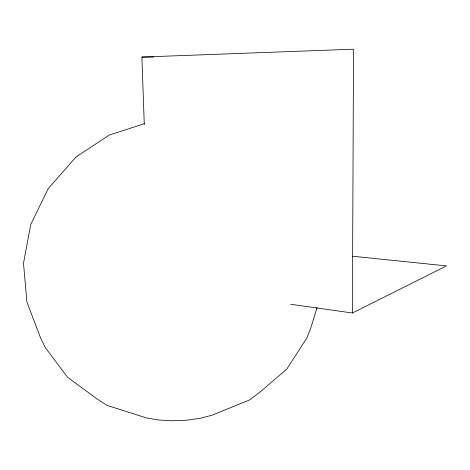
<?xml version="1.0" encoding="UTF-8"?>
<svg xmlns="http://www.w3.org/2000/svg" width="470" height="470" viewBox="0 0 470 470"><rect width="100%" height="100%" fill="white"/><g stroke="black" fill="none" stroke-linecap="round" stroke-linejoin="round"><path stroke-width="0.7" d="M290.713 304.272L352.394 312.991L353.522 49.197L141.887 57.052L144.278 124.515M317.115 307.356L310.758 328.213L306.745 338.177L286.688 369.197L259.505 392.474L249.829 399.829L211.882 415.263L199.956 418.335L186.326 420.239L172.073 420.803L158.32 419.98L146.158 417.848L106.984 405.352L96.703 398.713L67.651 377.357L45.249 347.53L40.467 337.742L26.913 301.946L23.5 263.271L30.726 224.525L48.21 188.646L74.73 158.402L77.198 156.187L109.287 135.037L144.29 123.716M352.394 312.991L446.5 265.903L352.5 256.221M141.887 57.052L153.596 57.087"/></g></svg>
